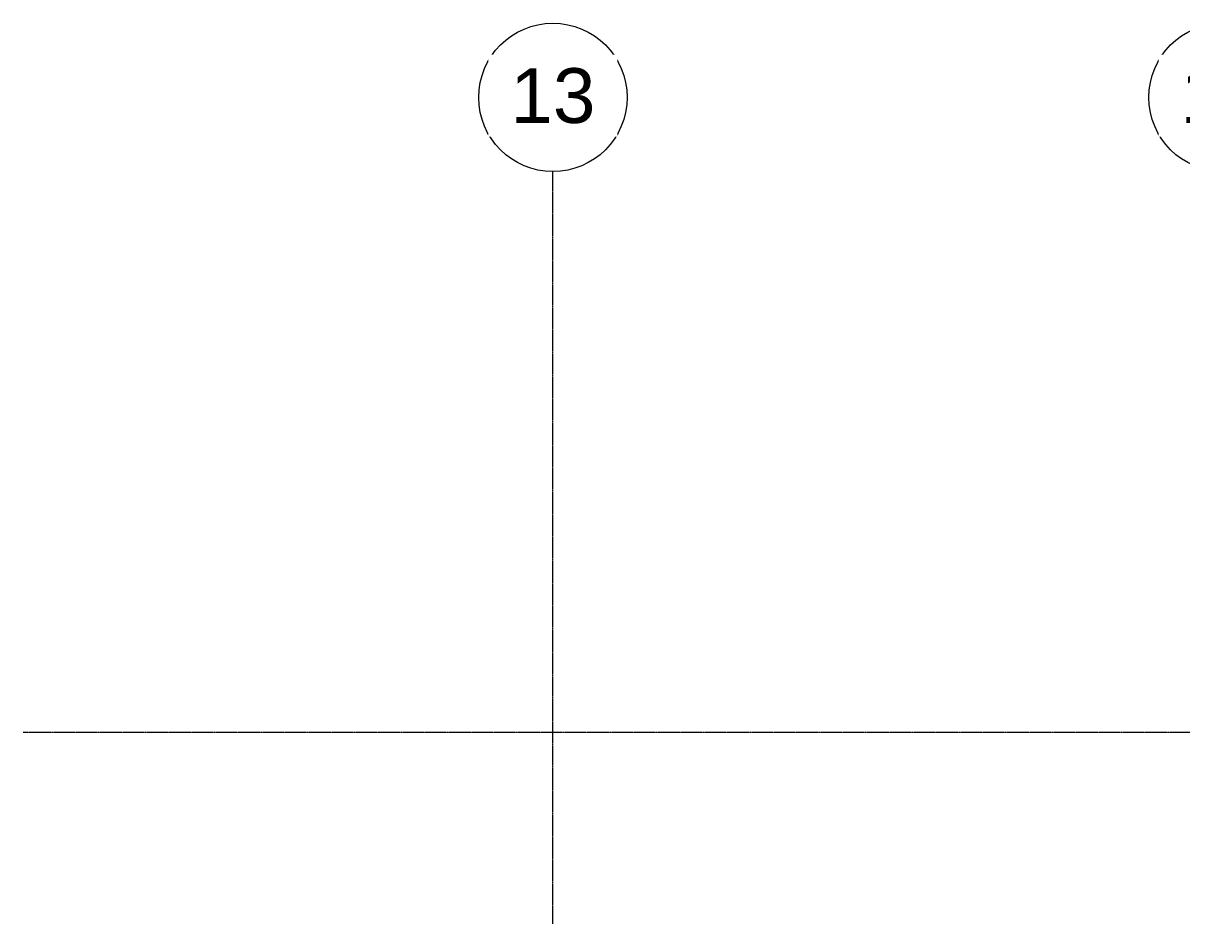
# Model space of a CAD drawing. Header units: inches. Extents: x -26493 to -15674, y -132 to 673.
# Drawn here: x -26492.8 to -25993.2, y 252.9 to 637.8 of the extents above; entities that cross this region are included whole.
import ezdxf

# ---------------------------------------------------------------- set-up
doc = ezdxf.new("R2010")
doc.units = ezdxf.units.IN
doc.header["$MEASUREMENT"] = 0
doc.linetypes.add('Grid Line 1_2_', pattern=[0.875, 0.5, -0.125, 0.125, -0.125])
for name, color, linetype, lineweight in [('A-FLOR-LEVL', 51, 'Continuous', 9), ('S-GRID', 1, 'Continuous', 9), ('S-GRID-IDEN', 1, 'Continuous', 9)]:
    doc.layers.add(name, color=color, linetype=linetype, lineweight=lineweight)
doc.styles.add('Arial_1', font='arial.ttf', dxfattribs={"height": 23.60479})

# ---------------------------------------------------------------- blocks, each defined once
blk = doc.blocks.new('Grid - Grid Head - Circle-14747-Section 13')
at = {"layer": 'S-GRID-IDEN'}
blk.add_circle((-22796.39, 605.76), 32, dxfattribs=at)

msp = doc.modelspace()

# ---------------------------------------------------------------- linework, layer by layer
at = {"layer": 'A-FLOR-LEVL', "linetype": 'Grid Line 1_2_'}
msp.add_line((-26492.82, 332), (-21979.17, 332), dxfattribs=at)
at = {"layer": 'S-GRID', "linetype": 'Grid Line 1_2_'}
msp.add_line((-26264.39, -132), (-26264.39, 573.76), dxfattribs=at)

# ---------------------------------------------------------------- block references
at = {"layer": 'S-GRID-IDEN'}
for p in [(-3468, 0), (-3179, 0)]:
    msp.add_blockref('Grid - Grid Head - Circle-14747-Section 13', p, dxfattribs=at)

# ---------------------------------------------------------------- next in the draw order: texts
at = {"layer": 'S-GRID-IDEN', "char_height": 23.605, "width": 43.776, "attachment_point": 2, "line_spacing_factor": 0.938532, "style": 'Arial_1', "bg_fill": 3, "box_fill_scale": 1.25, "bg_fill_color": 0, "bg_fill_transparency": 0}
for s, insert in [('13', (-26264.4, 618.35)), ('12', (-25975.4, 618.35))]:
    msp.add_mtext(s, dxfattribs=dict(at, insert=insert))

doc.saveas('drawing.dxf')
